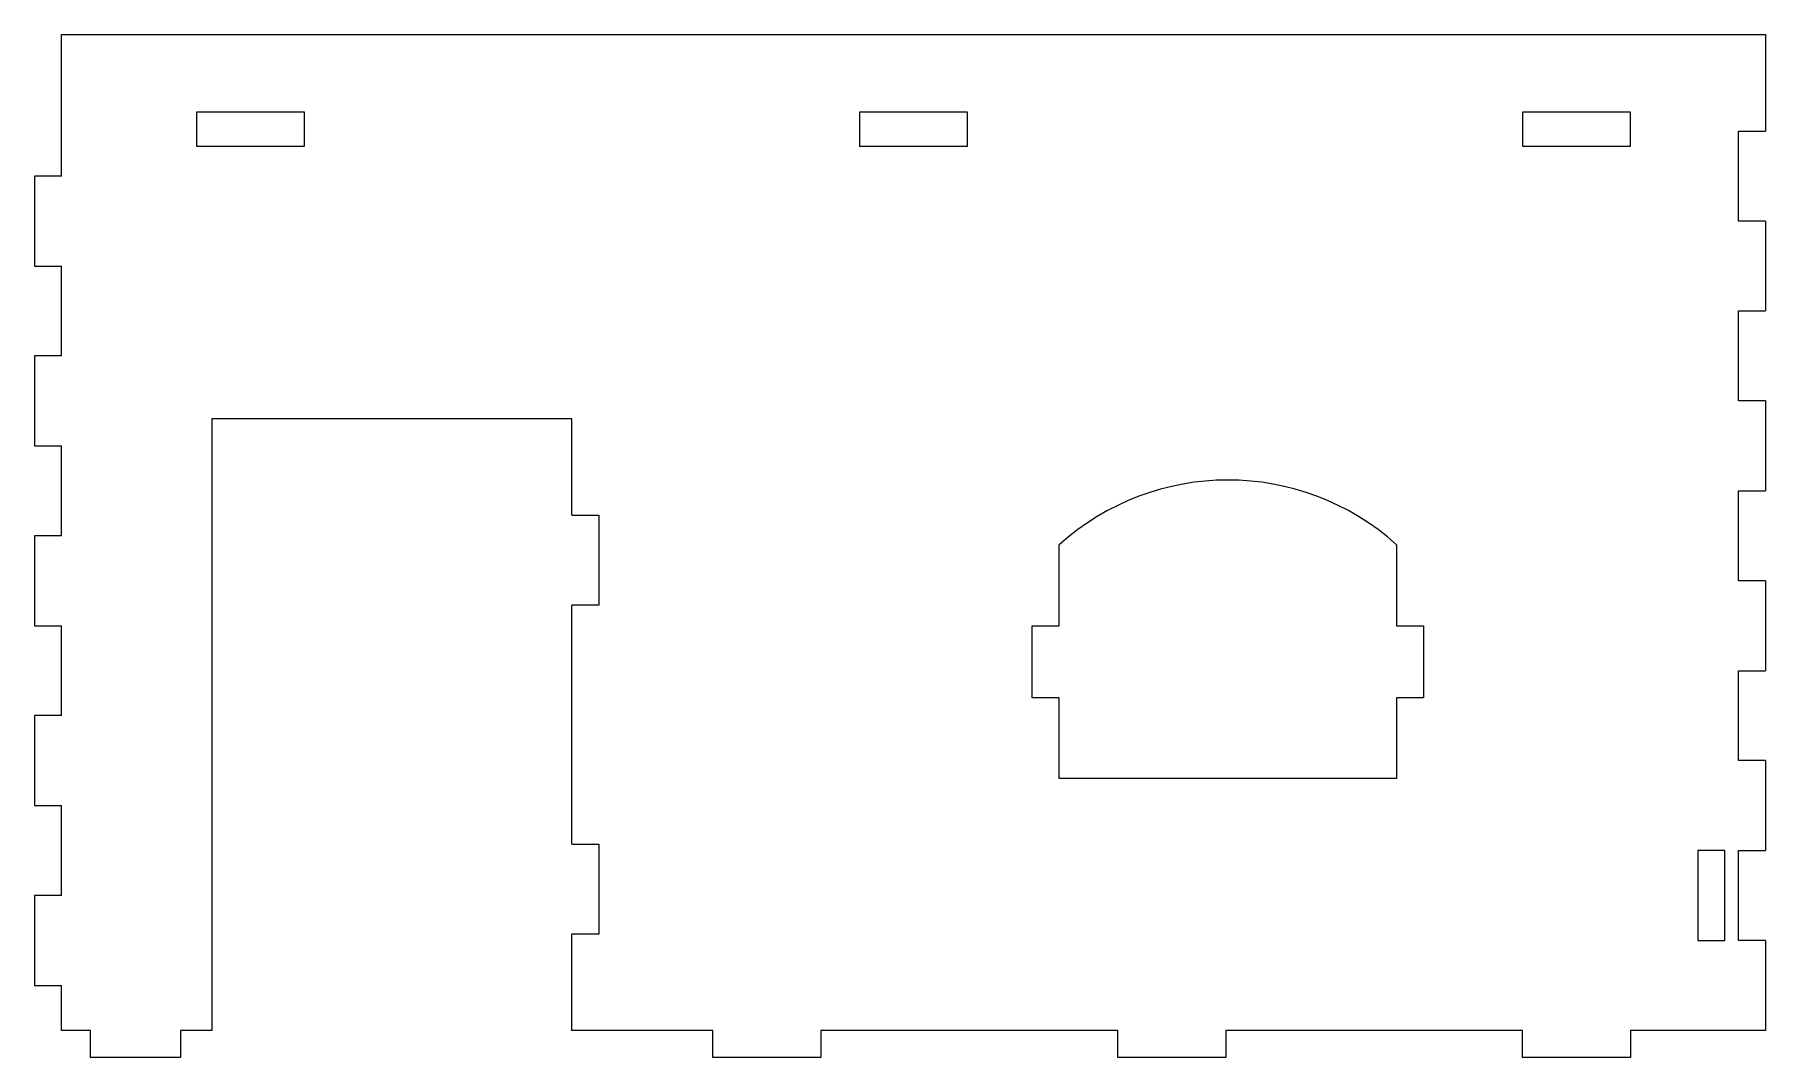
# Model space of a CAD drawing. Header units: millimetres. Extents: x 2933 to 3125, y 1508 to 1622.
import ezdxf

# ---------------------------------------------------------------- set-up
doc = ezdxf.new("R2010")
doc.units = ezdxf.units.MM

msp = doc.modelspace()

# ---------------------------------------------------------------- linework, layer by layer
at = {"color": 0}
for p, q in [((2935.68, 1621.93, -187.25), (3125.08, 1621.93, -187.25)), ((2935.68, 1606.2, -187.25), (2935.68, 1621.93, -187.25)), ((3125.08, 1621.93, -187.25), (3125.08, 1611.2, -187.25)), ((2950.68, 1613.31, -187.25), (2950.68, 1609.51, -187.25)), ((2962.68, 1613.31, -187.25), (2950.68, 1613.31, -187.25)), ((2962.68, 1609.51, -187.25), (2962.68, 1613.31, -187.25)), ((3024.38, 1613.31, -187.25), (3024.38, 1609.51, -187.25)), ((3036.38, 1613.31, -187.25), (3024.38, 1613.31, -187.25)), ((3036.38, 1609.51, -187.25), (3036.38, 1613.31, -187.25)), ((3098.08, 1613.31, -187.25), (3098.08, 1609.51, -187.25)), ((3110.08, 1613.31, -187.25), (3098.08, 1613.31, -187.25)), ((3110.08, 1609.51, -187.25), (3110.08, 1613.31, -187.25)), ((3122.08, 1601.2, -187.25), (3122.08, 1611.2, -187.25)), ((3122.08, 1611.2, -187.25), (3125.08, 1611.2, -187.25)), ((2950.68, 1609.51, -187.25), (2962.68, 1609.51, -187.25)), ((3024.38, 1609.51, -187.25), (3036.38, 1609.51, -187.25)), ((3098.08, 1609.51, -187.25), (3110.08, 1609.51, -187.25)), ((2935.68, 1606.2, -187.25), (2932.68, 1606.2, -187.25)), ((2932.68, 1606.2, -187.25), (2932.68, 1596.2, -187.25)), ((3125.08, 1601.2, -187.25), (3122.08, 1601.2, -187.25)), ((3125.08, 1601.2, -187.25), (3125.08, 1591.2, -187.25)), ((2932.68, 1596.2, -187.25), (2935.68, 1596.2, -187.25)), ((2935.68, 1586.2, -187.25), (2935.68, 1596.2, -187.25)), ((3122.08, 1581.2, -187.25), (3122.08, 1591.2, -187.25)), ((3122.08, 1591.2, -187.25), (3125.08, 1591.2, -187.25)), ((2935.68, 1586.2, -187.25), (2932.68, 1586.2, -187.25)), ((2932.68, 1586.2, -187.25), (2932.68, 1576.2, -187.25)), ((3125.08, 1581.2, -187.25), (3122.08, 1581.2, -187.25)), ((3125.08, 1581.2, -187.25), (3125.08, 1571.2, -187.25)), ((2952.38, 1579.2, -187.25), (2952.38, 1511.2, -187.25)), ((2992.38, 1579.2, -187.25), (2952.38, 1579.2, -187.25)), ((2992.38, 1568.5, -187.25), (2992.38, 1579.2, -187.25)), ((2932.68, 1576.2, -187.25), (2935.68, 1576.2, -187.25)), ((2935.68, 1566.2, -187.25), (2935.68, 1576.2, -187.25)), ((3122.08, 1561.2, -187.25), (3122.08, 1571.2, -187.25)), ((3122.08, 1571.2, -187.25), (3125.08, 1571.2, -187.25)), ((2992.38, 1568.5, -187.25), (2995.38, 1568.5, -187.25)), ((2995.38, 1568.5, -187.25), (2995.38, 1558.5, -187.25)), ((2935.68, 1566.2, -187.25), (2932.68, 1566.2, -187.25)), ((2932.68, 1566.2, -187.25), (2932.68, 1556.2, -187.25)), ((3046.58, 1556.2, -187.25), (3046.58, 1565.2, -187.25)), ((3084.08, 1565.2, -187.25), (3084.08, 1556.2, -187.25)), ((3125.08, 1561.2, -187.25), (3122.08, 1561.2, -187.25)), ((3125.08, 1561.2, -187.25), (3125.08, 1551.2, -187.25)), ((2992.38, 1531.9, -187.25), (2992.38, 1558.5, -187.25)), ((2995.38, 1558.5, -187.25), (2992.38, 1558.5, -187.25)), ((2932.68, 1556.2, -187.25), (2935.68, 1556.2, -187.25)), ((2935.68, 1546.2, -187.25), (2935.68, 1556.2, -187.25)), ((3043.58, 1548.2, -187.25), (3043.58, 1556.2, -187.25)), ((3043.58, 1556.2, -187.25), (3046.58, 1556.2, -187.25)), ((3084.08, 1556.2, -187.25), (3087.08, 1556.2, -187.25)), ((3087.08, 1556.2, -187.25), (3087.08, 1548.2, -187.25)), ((3122.08, 1541.2, -187.25), (3122.08, 1551.2, -187.25)), ((3122.08, 1551.2, -187.25), (3125.08, 1551.2, -187.25)), ((3046.58, 1548.2, -187.25), (3043.58, 1548.2, -187.25)), ((3046.58, 1539.2, -187.25), (3046.58, 1548.2, -187.25)), ((3087.08, 1548.2, -187.25), (3084.08, 1548.2, -187.25)), ((3084.08, 1548.2, -187.25), (3084.08, 1539.2, -187.25)), ((2935.68, 1546.2, -187.25), (2932.68, 1546.2, -187.25)), ((2932.68, 1546.2, -187.25), (2932.68, 1536.2, -187.25)), ((3125.08, 1541.2, -187.25), (3122.08, 1541.2, -187.25)), ((3125.08, 1541.2, -187.25), (3125.08, 1531.2, -187.25)), ((3084.08, 1539.2, -187.25), (3046.58, 1539.2, -187.25)), ((2932.68, 1536.2, -187.25), (2935.68, 1536.2, -187.25)), ((2935.68, 1526.2, -187.25), (2935.68, 1536.2, -187.25)), ((2992.38, 1531.9, -187.25), (2995.38, 1531.9, -187.25)), ((2995.38, 1531.9, -187.25), (2995.38, 1521.9, -187.25)), ((3117.58, 1531.2, -187.25), (3117.58, 1521.2, -187.25)), ((3120.58, 1531.2, -187.25), (3117.58, 1531.2, -187.25)), ((3120.58, 1521.2, -187.25), (3120.58, 1531.2, -187.25)), ((3122.08, 1521.2, -187.25), (3122.08, 1531.2, -187.25)), ((3122.08, 1531.2, -187.25), (3125.08, 1531.2, -187.25)), ((2935.68, 1526.2, -187.25), (2932.68, 1526.2, -187.25)), ((2932.68, 1526.2, -187.25), (2932.68, 1516.2, -187.25)), ((2995.38, 1521.9, -187.25), (2992.38, 1521.9, -187.25)), ((2992.38, 1511.2, -187.25), (2992.38, 1521.9, -187.25)), ((3117.58, 1521.2, -187.25), (3120.58, 1521.2, -187.25)), ((3125.08, 1521.2, -187.25), (3122.08, 1521.2, -187.25)), ((3125.08, 1521.2, -187.25), (3125.08, 1511.2, -187.25)), ((2932.68, 1516.2, -187.25), (2935.68, 1516.2, -187.25)), ((2935.68, 1511.2, -187.25), (2935.68, 1516.2, -187.25)), ((2938.88, 1511.2, -187.25), (2935.68, 1511.2, -187.25)), ((2938.88, 1508.2, -187.25), (2938.88, 1511.2, -187.25)), ((2948.88, 1511.2, -187.25), (2948.88, 1508.2, -187.25)), ((2952.38, 1511.2, -187.25), (2948.88, 1511.2, -187.25)), ((3008.08, 1511.2, -187.25), (2992.38, 1511.2, -187.25)), ((3008.08, 1508.2, -187.25), (3008.08, 1511.2, -187.25)), ((3020.08, 1511.2, -187.25), (3020.08, 1508.2, -187.25)), ((3053.08, 1511.2, -187.25), (3020.08, 1511.2, -187.25)), ((3053.08, 1508.2, -187.25), (3053.08, 1511.2, -187.25)), ((3065.08, 1511.2, -187.25), (3065.08, 1508.2, -187.25)), ((3098.08, 1511.2, -187.25), (3065.08, 1511.2, -187.25)), ((3098.08, 1508.2, -187.25), (3098.08, 1511.2, -187.25)), ((3110.08, 1511.2, -187.25), (3110.08, 1508.2, -187.25)), ((3125.08, 1511.2, -187.25), (3110.08, 1511.2, -187.25)), ((2948.88, 1508.2, -187.25), (2938.88, 1508.2, -187.25)), ((3020.08, 1508.2, -187.25), (3008.08, 1508.2, -187.25)), ((3065.08, 1508.2, -187.25), (3053.08, 1508.2, -187.25)), ((3110.08, 1508.2, -187.25), (3098.08, 1508.2, -187.25))]:
    msp.add_line(p, q, dxfattribs=at)
msp.add_arc((3065.33, 1544.4, -187.25), 28, 47.9605, 132.0395, dxfattribs=at)

doc.saveas('drawing.dxf')
